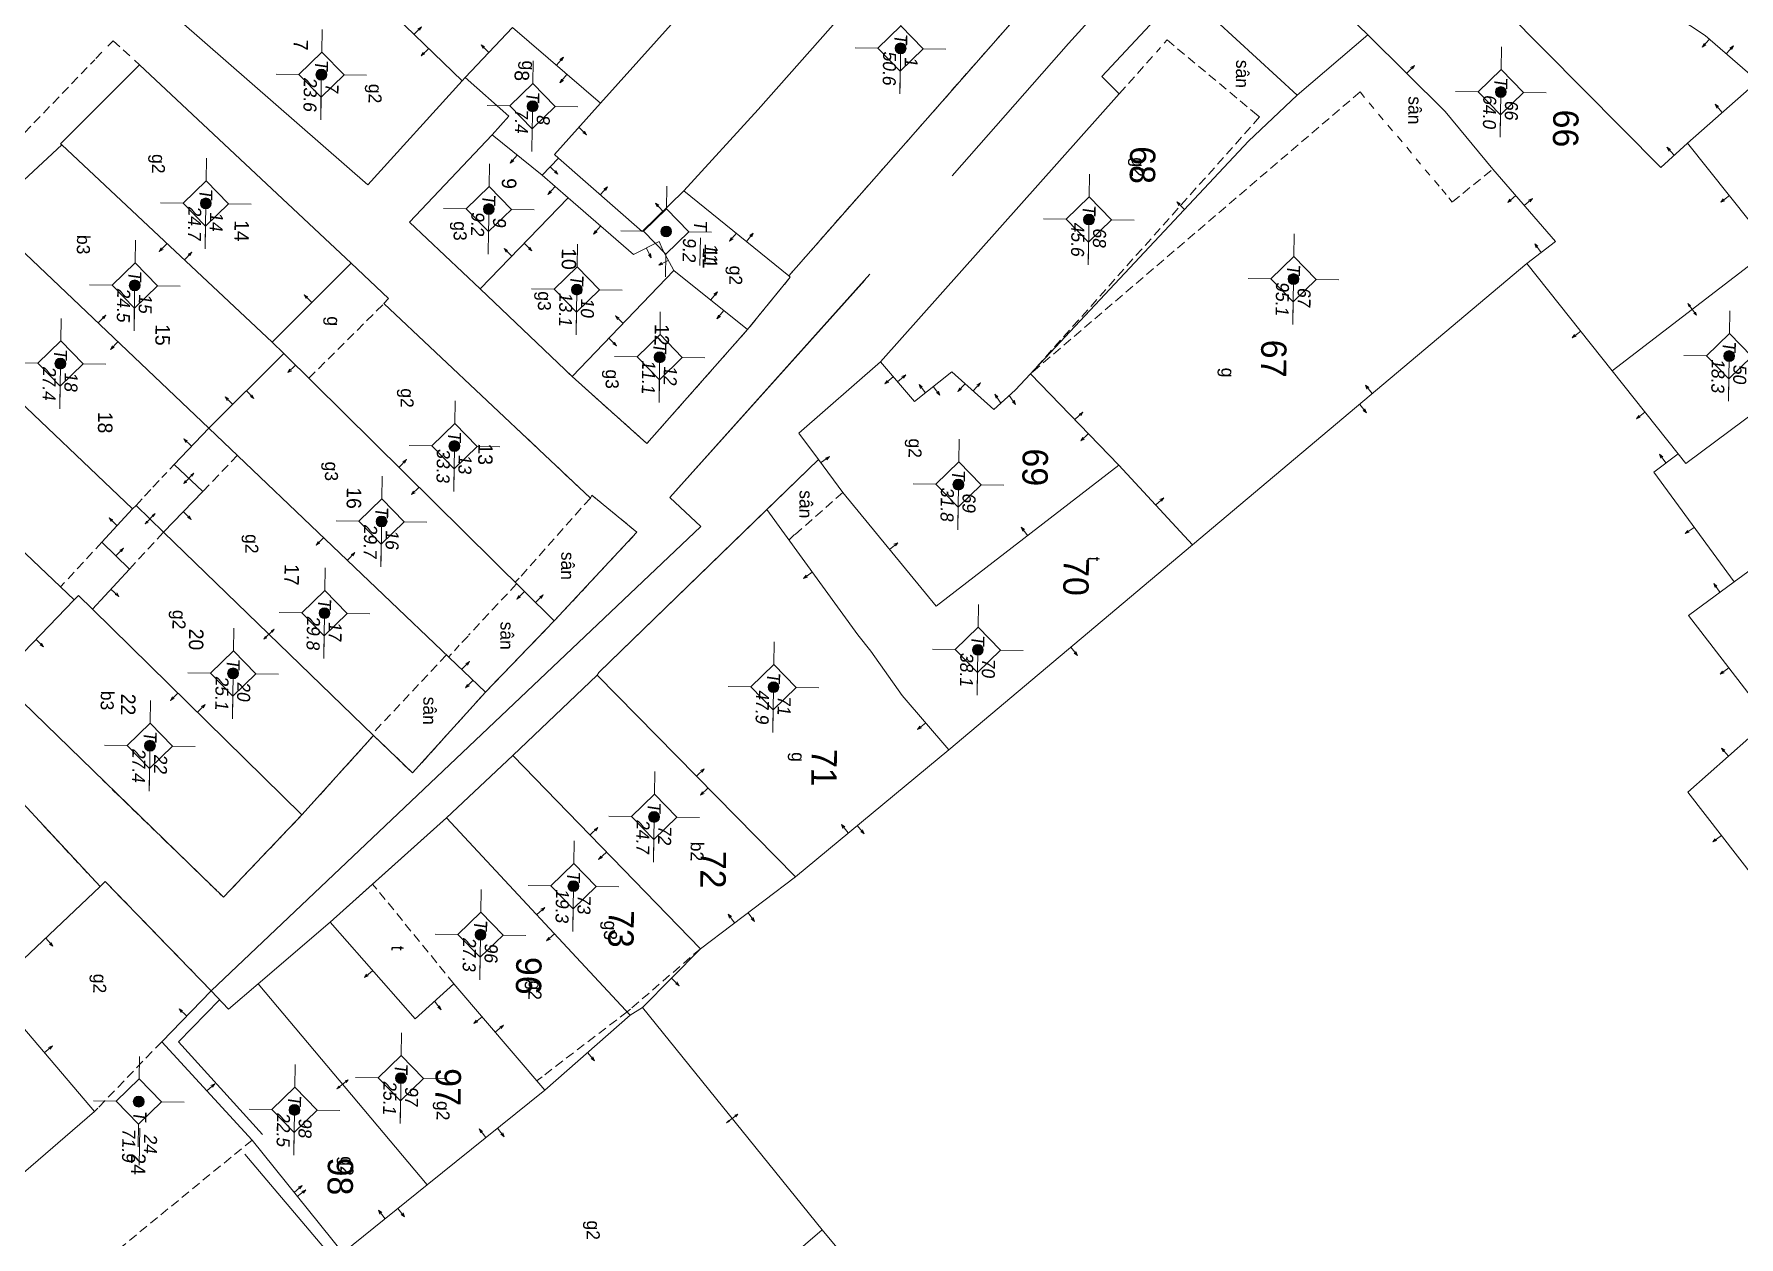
# Model space of a CAD drawing. Extents: x 601689 to 602595, y 1189742 to 1190763.
# Drawn here: x 602350.04 to 602397.07, y 1190270.88 to 1190304.07 of the extents above; entities that cross this region are included whole.
import ezdxf
from ezdxf.enums import TextEntityAlignment as Align

# ---------------------------------------------------------------- set-up
doc = ezdxf.new("R2010")
doc.units = 0
doc.header["$MEASUREMENT"] = 0
doc.linetypes.add('HIDDEN', pattern=[0.375, 0.25, -0.125])
for name, color, linetype in [('10', 250, 'Continuous'), ('11', 7, 'Continuous'), ('13', 7, 'Continuous'), ('14', 7, 'Continuous'), ('15', 7, 'Continuous'), ('16', 7, 'Continuous'), ('22', 7, 'Continuous'), ('25', 7, 'Continuous'), ('53', 7, 'Continuous'), ('57', 7, 'Continuous')]:
    doc.layers.add(name, color=color, linetype=linetype)
doc.layers.get('0').off()
doc.styles.add('TXT', font='vnshx.shx')

# ---------------------------------------------------------------- blocks, each defined once
blk = doc.blocks.new('NH3R')
at = {"layer": '16', "color": 7, "linetype": 'Continuous', "lineweight": 0}
for p, q in [((0, 0), (0.297, -0.005)), ((0.297, -0.005), (0.186, 0.031)), ((0.297, -0.005), (0.189, -0.033))]:
    blk.add_line(p, q, dxfattribs=at)
blk = doc.blocks.new('NH3')
at = {"layer": '16', "color": 7, "linetype": 'Continuous', "lineweight": 0}
for p, q in [((-0.199, -0.002), (-0.113, 0.021)), ((0.197, -0.012), (0.107, 0.015)), ((-0.199, -0.002), (0.197, -0.012)), ((-0.199, -0.002), (-0.116, -0.035)), ((0.197, -0.012), (0.104, -0.027))]:
    blk.add_line(p, q, dxfattribs=at)
blk = doc.blocks.new('*M190190190190')
at = {"layer": '13', "color": 3, "linetype": 'Continuous', "lineweight": 0}
blk.add_line((602533.041, 1190038.384), (602534.061, 1190038.384), dxfattribs=at)
at = {"layer": '13', "color": 3, "linetype": 'Continuous', "lineweight": 0, "style": 'TXT', "oblique": 7.6055}
blk.add_text('T', height=0.36, dxfattribs=at).set_placement((602532.844, 1190038.384), align=Align.MIDDLE_RIGHT)
for s, p in [('1', (602533.191, 1190038.684)), ('50.6', (602533.041, 1190038.084))]:
    blk.add_text(s, height=0.36, dxfattribs=at).set_placement(p, align=Align.MIDDLE_LEFT)
blk = doc.blocks.new('*M193193193193')
at = {"layer": '13', "color": 3, "linetype": 'Continuous', "lineweight": 0}
blk.add_line((602538.185, 1190031.989), (602538.95, 1190031.989), dxfattribs=at)
at = {"layer": '13', "color": 3, "linetype": 'Continuous', "lineweight": 0, "style": 'TXT', "oblique": 7.6055}
for s, p in [('11', (602538.335, 1190032.289)), ('9.2', (602538.185, 1190031.689))]:
    blk.add_text(s, height=0.36, dxfattribs=at).set_placement(p, align=Align.MIDDLE_LEFT)
blk.add_text('T', height=0.36, dxfattribs=at).set_placement((602537.988, 1190031.989), align=Align.MIDDLE_RIGHT)
blk = doc.blocks.new('*M194194194194')
at = {"layer": '13', "color": 3, "linetype": 'Continuous', "lineweight": 0}
blk.add_line((602541.658, 1190031.862), (602542.678, 1190031.862), dxfattribs=at)
at = {"layer": '13', "color": 3, "linetype": 'Continuous', "lineweight": 0, "style": 'TXT', "oblique": 7.6055}
blk.add_text('T', height=0.36, dxfattribs=at).set_placement((602541.461, 1190031.862), align=Align.MIDDLE_RIGHT)
for s, p in [('12', (602541.808, 1190032.162)), ('11.1', (602541.658, 1190031.562))]:
    blk.add_text(s, height=0.36, dxfattribs=at).set_placement(p, align=Align.MIDDLE_LEFT)
blk = doc.blocks.new('*M196196196196')
at = {"layer": '13', "color": 3, "linetype": 'Continuous', "lineweight": 0}
blk.add_line((602539.825, 1190029.55), (602540.845, 1190029.55), dxfattribs=at)
at = {"layer": '13', "color": 3, "linetype": 'Continuous', "lineweight": 0, "style": 'TXT', "oblique": 7.6055}
blk.add_text('T', height=0.36, dxfattribs=at).set_placement((602539.628, 1190029.55), align=Align.MIDDLE_RIGHT)
for s, p in [('10', (602539.975, 1190029.85)), ('13.1', (602539.825, 1190029.25))]:
    blk.add_text(s, height=0.36, dxfattribs=at).set_placement(p, align=Align.MIDDLE_LEFT)
blk = doc.blocks.new('*M197197197197')
at = {"layer": '13', "color": 3, "linetype": 'Continuous', "lineweight": 0}
blk.add_line((602534.783, 1190028.256), (602535.548, 1190028.256), dxfattribs=at)
at = {"layer": '13', "color": 3, "linetype": 'Continuous', "lineweight": 0, "style": 'TXT', "oblique": 7.6055}
for s, p in [('8', (602534.933, 1190028.556)), ('7.4', (602534.783, 1190027.956))]:
    blk.add_text(s, height=0.36, dxfattribs=at).set_placement(p, align=Align.MIDDLE_LEFT)
blk.add_text('T', height=0.36, dxfattribs=at).set_placement((602534.586, 1190028.256), align=Align.MIDDLE_RIGHT)
blk = doc.blocks.new('*M198198198198')
at = {"layer": '13', "color": 3, "linetype": 'Continuous', "lineweight": 0}
blk.add_line((602537.636, 1190027.089), (602538.401, 1190027.089), dxfattribs=at)
at = {"layer": '13', "color": 3, "linetype": 'Continuous', "lineweight": 0, "style": 'TXT', "oblique": 7.6055}
for s, p in [('9', (602537.786, 1190027.389)), ('9.2', (602537.636, 1190026.789))]:
    blk.add_text(s, height=0.36, dxfattribs=at).set_placement(p, align=Align.MIDDLE_LEFT)
blk.add_text('T', height=0.36, dxfattribs=at).set_placement((602537.439, 1190027.089), align=Align.MIDDLE_RIGHT)
blk = doc.blocks.new('*M200200200200')
at = {"layer": '13', "color": 3, "linetype": 'Continuous', "lineweight": 0}
blk.add_line((602544.19, 1190026.234), (602545.21, 1190026.234), dxfattribs=at)
at = {"layer": '13', "color": 3, "linetype": 'Continuous', "lineweight": 0, "style": 'TXT', "oblique": 7.6055}
blk.add_text('T', height=0.36, dxfattribs=at).set_placement((602543.993, 1190026.234), align=Align.MIDDLE_RIGHT)
for s, p in [('13', (602544.34, 1190026.534)), ('33.3', (602544.19, 1190025.934))]:
    blk.add_text(s, height=0.36, dxfattribs=at).set_placement(p, align=Align.MIDDLE_LEFT)
blk = doc.blocks.new('*M202202202202')
at = {"layer": '13', "color": 3, "linetype": 'Continuous', "lineweight": 0}
blk.add_line((602546.301, 1190024.256), (602547.321, 1190024.256), dxfattribs=at)
at = {"layer": '13', "color": 3, "linetype": 'Continuous', "lineweight": 0, "style": 'TXT', "oblique": 7.6055}
for s, p in [('16', (602546.451, 1190024.556)), ('29.7', (602546.301, 1190023.956))]:
    blk.add_text(s, height=0.36, dxfattribs=at).set_placement(p, align=Align.MIDDLE_LEFT)
blk.add_text('T', height=0.36, dxfattribs=at).set_placement((602546.104, 1190024.256), align=Align.MIDDLE_RIGHT)
blk = doc.blocks.new('*M203203203203')
at = {"layer": '13', "color": 3, "linetype": 'Continuous', "lineweight": 0}
blk.add_line((602548.854, 1190022.718), (602549.874, 1190022.718), dxfattribs=at)
at = {"layer": '13', "color": 3, "linetype": 'Continuous', "lineweight": 0, "style": 'TXT', "oblique": 7.6055}
for s, p in [('17', (602549.004, 1190023.018)), ('29.8', (602548.854, 1190022.418))]:
    blk.add_text(s, height=0.36, dxfattribs=at).set_placement(p, align=Align.MIDDLE_LEFT)
blk.add_text('T', height=0.36, dxfattribs=at).set_placement((602548.657, 1190022.718), align=Align.MIDDLE_RIGHT)
blk = doc.blocks.new('*M204204204204')
at = {"layer": '13', "color": 3, "linetype": 'Continuous', "lineweight": 0}
blk.add_line((602533.997, 1190022.415), (602535.017, 1190022.415), dxfattribs=at)
at = {"layer": '13', "color": 3, "linetype": 'Continuous', "lineweight": 0, "style": 'TXT', "oblique": 7.6055}
blk.add_text('T', height=0.36, dxfattribs=at).set_placement((602533.8, 1190022.415), align=Align.MIDDLE_RIGHT)
for s, p in [('7', (602534.147, 1190022.715)), ('23.6', (602533.997, 1190022.115))]:
    blk.add_text(s, height=0.36, dxfattribs=at).set_placement(p, align=Align.MIDDLE_LEFT)
blk = doc.blocks.new('*M207207207207')
at = {"layer": '13', "color": 3, "linetype": 'Continuous', "lineweight": 0}
blk.add_line((602550.551, 1190020.22), (602551.571, 1190020.22), dxfattribs=at)
at = {"layer": '13', "color": 3, "linetype": 'Continuous', "lineweight": 0, "style": 'TXT', "oblique": 7.6055}
for s, p in [('20', (602550.701, 1190020.52)), ('25.1', (602550.551, 1190019.92))]:
    blk.add_text(s, height=0.36, dxfattribs=at).set_placement(p, align=Align.MIDDLE_LEFT)
blk.add_text('T', height=0.36, dxfattribs=at).set_placement((602550.354, 1190020.22), align=Align.MIDDLE_RIGHT)
blk = doc.blocks.new('*M208208208208')
at = {"layer": '13', "color": 3, "linetype": 'Continuous', "lineweight": 0}
blk.add_line((602537.596, 1190019.279), (602538.616, 1190019.279), dxfattribs=at)
at = {"layer": '13', "color": 3, "linetype": 'Continuous', "lineweight": 0, "style": 'TXT', "oblique": 7.6055}
for s, p in [('14', (602537.746, 1190019.579)), ('24.7', (602537.596, 1190018.979))]:
    blk.add_text(s, height=0.36, dxfattribs=at).set_placement(p, align=Align.MIDDLE_LEFT)
blk.add_text('T', height=0.36, dxfattribs=at).set_placement((602537.399, 1190019.279), align=Align.MIDDLE_RIGHT)
blk = doc.blocks.new('*M210210210210')
at = {"layer": '13', "color": 3, "linetype": 'Continuous', "lineweight": 0}
blk.add_line((602552.581, 1190017.956), (602553.601, 1190017.956), dxfattribs=at)
at = {"layer": '13', "color": 3, "linetype": 'Continuous', "lineweight": 0, "style": 'TXT', "oblique": 7.6055}
for s, p in [('22', (602552.731, 1190018.256)), ('27.4', (602552.581, 1190017.656))]:
    blk.add_text(s, height=0.36, dxfattribs=at).set_placement(p, align=Align.MIDDLE_LEFT)
blk.add_text('T', height=0.36, dxfattribs=at).set_placement((602552.384, 1190017.956), align=Align.MIDDLE_RIGHT)
blk = doc.blocks.new('*M212212212212')
at = {"layer": '13', "color": 3, "linetype": 'Continuous', "lineweight": 0}
blk.add_line((602562.405, 1190017.788), (602563.425, 1190017.788), dxfattribs=at)
at = {"layer": '13', "color": 3, "linetype": 'Continuous', "lineweight": 0, "style": 'TXT', "oblique": 7.6055}
blk.add_text('T', height=0.36, dxfattribs=at).set_placement((602562.208, 1190017.788), align=Align.MIDDLE_RIGHT)
for s, p in [('24', (602562.555, 1190018.088)), ('71.9', (602562.405, 1190017.488))]:
    blk.add_text(s, height=0.36, dxfattribs=at).set_placement(p, align=Align.MIDDLE_LEFT)
blk = doc.blocks.new('*M213213213213')
at = {"layer": '13', "color": 3, "linetype": 'Continuous', "lineweight": 0}
blk.add_line((602539.886, 1190017.351), (602540.906, 1190017.351), dxfattribs=at)
at = {"layer": '13', "color": 3, "linetype": 'Continuous', "lineweight": 0, "style": 'TXT', "oblique": 7.6055}
blk.add_text('T', height=0.36, dxfattribs=at).set_placement((602539.689, 1190017.351), align=Align.MIDDLE_RIGHT)
for s, p in [('15', (602540.036, 1190017.651)), ('24.5', (602539.886, 1190017.051))]:
    blk.add_text(s, height=0.36, dxfattribs=at).set_placement(p, align=Align.MIDDLE_LEFT)
blk = doc.blocks.new('*M214214214214')
at = {"layer": '13', "color": 3, "linetype": 'Continuous', "lineweight": 0}
blk.add_line((602542.074, 1190015.333), (602543.094, 1190015.333), dxfattribs=at)
at = {"layer": '13', "color": 3, "linetype": 'Continuous', "lineweight": 0, "style": 'TXT', "oblique": 7.6055}
blk.add_text('T', height=0.36, dxfattribs=at).set_placement((602541.877, 1190015.333), align=Align.MIDDLE_RIGHT)
for s, p in [('18', (602542.224, 1190015.633)), ('27.4', (602542.074, 1190015.033))]:
    blk.add_text(s, height=0.36, dxfattribs=at).set_placement(p, align=Align.MIDDLE_LEFT)
blk = doc.blocks.new('CENTRD')
at = {"layer": '11', "linetype": 'Continuous', "lineweight": 0}
h = blk.add_hatch(color=2, dxfattribs=at)
edge = h.paths.add_edge_path()
edge.add_arc((0, 0), 0.15, 0, 360)
at = {"layer": '11', "color": 2, "linetype": 'Continuous', "lineweight": 0}
for p, q in [((0, 1.25), (0, 0.625)), ((0, 0.625), (-0.625, 0)), ((0.625, 0), (0, 0.625)), ((-0.625, 0), (-1.25, 0)), ((-0.625, 0), (0, -0.625)), ((0, -0.625), (0.625, 0)), ((1.25, 0), (0.625, 0)), ((0, -0.625), (0, -1.25))]:
    blk.add_line(p, q, dxfattribs=at)
blk.add_circle((0, 0), 0.15, dxfattribs=at)
blk = doc.blocks.new('BDONG')
at = {"color": 7, "linetype": 'Continuous', "lineweight": 0}
for p, q in [((0, 0), (0, -1.508)), ((0, 0), (2.759, 0)), ((0.342, 0), (0.342, -1.508)), ((0.797, 0), (0.797, -1.508)), ((1.274, 0), (1.274, -1.508)), ((1.73, 0), (1.73, -1.508)), ((1.753, 0), (1.753, -1.508)), ((2.072, 0), (2.072, -1.508)), ((2.759, 0), (2.759, -1.508)), ((0, -0.308), (1.73, -0.308)), ((1.753, -0.308), (2.759, -0.308)), ((0, -0.458), (1.73, -0.458)), ((1.753, -0.458), (2.759, -0.458)), ((0, -0.608), (1.73, -0.608)), ((1.753, -0.608), (2.759, -0.608)), ((0, -0.758), (1.73, -0.758)), ((1.753, -0.758), (2.759, -0.758)), ((0, -0.908), (1.73, -0.908)), ((1.753, -0.908), (2.759, -0.908)), ((0, -1.058), (1.73, -1.058)), ((1.753, -1.058), (2.759, -1.058)), ((0, -1.208), (1.73, -1.208)), ((1.753, -1.208), (2.759, -1.208)), ((0, -1.358), (1.73, -1.358)), ((1.753, -1.358), (2.759, -1.358)), ((0, -1.508), (1.73, -1.508)), ((1.753, -1.508), (2.759, -1.508))]:
    blk.add_line(p, q, dxfattribs=at)
at = {"color": 7, "linetype": 'Continuous', "lineweight": 0, "style": 'TXT'}
blk.add_text('B%%182ng c%%184c th%%246a bi%%213n %%174%%233ng ', height=0.049998, rotation=360, dxfattribs=at).set_placement((0.008, 0.046))
for s, height, p in [('(D%%239ng cho ch%%216nh l%%253 bi%%213n %%174%%233ng)', 0.054, (1.743, 0.05)), ('s%%232 TT', 0.05, (0.21, -0.099)), ('s%%232 hi%%214u', 0.049998, (0.639, -0.104)), ('s%%232 hi%%214u th%%246a', 0.049998, (1.135, -0.103)), ('s%%232 hi%%214u th%%246a', 0.049998, (1.612, -0.107)), ('s%%232 TT', 0.05, (1.936, -0.114)), ('s%%232 hi%%214u th%%246a b%%225', 0.049998, (2.559, -0.108)), ('g%%232c c%%241a th%%246a', 0.049998, (1.137, -0.187)), ('Th%%246a th%%170m', 0.049998, (0.227, -0.214)), ('Th%%246a th%%170m', 0.049998, (0.63, -0.213)), ('l%%169n c%%203n', 0.049998, (1.56, -0.224)), ('Th%%246a b%%225', 0.049998, (1.956, -0.203)), ('(ch%%216 %%174%%184nh s%%232 m%%233t l%%199n)', 0.049998, (2.638, -0.204)), ('m%%237i th%%170m', 0.049998, (1.101, -0.282))]:
    blk.add_text(s, height=height, rotation=360, dxfattribs=at).set_placement(p, align=Align.CENTER)
blk = doc.blocks.new('BANG')
at = {"color": 7, "linetype": 'Continuous', "lineweight": 0, "xscale": 9.999585560760034, "yscale": 9.999585560760034, "rotation": 359.9999199552673}
blk.add_blockref('BDONG', (0, 0), dxfattribs=at)
blk = doc.blocks.new('*M3335333533353335')
at = {"layer": '13', "color": 3, "linetype": 'Continuous', "lineweight": 0}
blk.add_line((602541.196, 1190061.365), (602542.216, 1190061.365), dxfattribs=at)
at = {"layer": '13', "color": 3, "linetype": 'Continuous', "lineweight": 0, "style": 'TXT', "oblique": 7.6055}
for s, p in [('50', (602541.346, 1190061.665)), ('18.3', (602541.196, 1190061.065))]:
    blk.add_text(s, height=0.36, dxfattribs=at).set_placement(p, align=Align.MIDDLE_LEFT)
blk.add_text('T', height=0.36, dxfattribs=at).set_placement((602540.999, 1190061.365), align=Align.MIDDLE_RIGHT)
blk = doc.blocks.new('*M3342334233423342')
at = {"layer": '13', "color": 3, "linetype": 'Continuous', "lineweight": 0}
blk.add_line((602534.003, 1190054.959), (602535.023, 1190054.959), dxfattribs=at)
at = {"layer": '13', "color": 3, "linetype": 'Continuous', "lineweight": 0, "style": 'TXT', "oblique": 7.6055}
blk.add_text('T', height=0.36, dxfattribs=at).set_placement((602533.806, 1190054.959), align=Align.MIDDLE_RIGHT)
for s, p in [('66', (602534.153, 1190055.259)), ('64.0', (602534.003, 1190054.659))]:
    blk.add_text(s, height=0.36, dxfattribs=at).set_placement(p, align=Align.MIDDLE_LEFT)
blk = doc.blocks.new('*M3349334933493349')
at = {"layer": '13', "color": 3, "linetype": 'Continuous', "lineweight": 0}
blk.add_line((602539.248, 1190049.315), (602540.268, 1190049.315), dxfattribs=at)
at = {"layer": '13', "color": 3, "linetype": 'Continuous', "lineweight": 0, "style": 'TXT', "oblique": 7.6055}
blk.add_text('T', height=0.36, dxfattribs=at).set_placement((602539.051, 1190049.315), align=Align.MIDDLE_RIGHT)
for s, p in [('67', (602539.398, 1190049.615)), ('95.1', (602539.248, 1190049.015))]:
    blk.add_text(s, height=0.36, dxfattribs=at).set_placement(p, align=Align.MIDDLE_LEFT)
blk = doc.blocks.new('*M3355335533553355')
at = {"layer": '13', "color": 3, "linetype": 'Continuous', "lineweight": 0}
blk.add_line((602537.687, 1190043.648), (602538.707, 1190043.648), dxfattribs=at)
at = {"layer": '13', "color": 3, "linetype": 'Continuous', "lineweight": 0, "style": 'TXT', "oblique": 7.6055}
blk.add_text('T', height=0.36, dxfattribs=at).set_placement((602537.49, 1190043.648), align=Align.MIDDLE_RIGHT)
for s, p in [('68', (602537.837, 1190043.948)), ('45.6', (602537.687, 1190043.348))]:
    blk.add_text(s, height=0.36, dxfattribs=at).set_placement(p, align=Align.MIDDLE_LEFT)
blk = doc.blocks.new('*M3358335833583358')
at = {"layer": '13', "color": 3, "linetype": 'Continuous', "lineweight": 0}
blk.add_line((602549.603, 1190040.755), (602550.623, 1190040.755), dxfattribs=at)
at = {"layer": '13', "color": 3, "linetype": 'Continuous', "lineweight": 0, "style": 'TXT', "oblique": 7.6055}
blk.add_text('T', height=0.36, dxfattribs=at).set_placement((602549.406, 1190040.755), align=Align.MIDDLE_RIGHT)
for s, p in [('70', (602549.753, 1190041.055)), ('38.1', (602549.603, 1190040.455))]:
    blk.add_text(s, height=0.36, dxfattribs=at).set_placement(p, align=Align.MIDDLE_LEFT)
blk = doc.blocks.new('*M3360336033603360')
at = {"layer": '13', "color": 3, "linetype": 'Continuous', "lineweight": 0}
blk.add_line((602545.052, 1190040.154), (602546.072, 1190040.154), dxfattribs=at)
at = {"layer": '13', "color": 3, "linetype": 'Continuous', "lineweight": 0, "style": 'TXT', "oblique": 7.6055}
for s, p in [('69', (602545.202, 1190040.454)), ('31.8', (602545.052, 1190039.854))]:
    blk.add_text(s, height=0.36, dxfattribs=at).set_placement(p, align=Align.MIDDLE_LEFT)
blk.add_text('T', height=0.36, dxfattribs=at).set_placement((602544.855, 1190040.154), align=Align.MIDDLE_RIGHT)
blk = doc.blocks.new('*M3363336333633363')
at = {"layer": '13', "color": 3, "linetype": 'Continuous', "lineweight": 0}
blk.add_line((602550.716, 1190035.134), (602551.736, 1190035.134), dxfattribs=at)
at = {"layer": '13', "color": 3, "linetype": 'Continuous', "lineweight": 0, "style": 'TXT', "oblique": 7.6055}
blk.add_text('T', height=0.36, dxfattribs=at).set_placement((602550.519, 1190035.134), align=Align.MIDDLE_RIGHT)
for s, p in [('71', (602550.866, 1190035.434)), ('47.9', (602550.716, 1190034.834))]:
    blk.add_text(s, height=0.36, dxfattribs=at).set_placement(p, align=Align.MIDDLE_LEFT)
blk = doc.blocks.new('*M3367336733673367')
at = {"layer": '13', "color": 3, "linetype": 'Continuous', "lineweight": 0}
blk.add_line((602554.343, 1190031.892), (602555.363, 1190031.892), dxfattribs=at)
at = {"layer": '13', "color": 3, "linetype": 'Continuous', "lineweight": 0, "style": 'TXT', "oblique": 7.6055}
blk.add_text('T', height=0.36, dxfattribs=at).set_placement((602554.146, 1190031.892), align=Align.MIDDLE_RIGHT)
for s, p in [('72', (602554.493, 1190032.192)), ('24.7', (602554.343, 1190031.592))]:
    blk.add_text(s, height=0.36, dxfattribs=at).set_placement(p, align=Align.MIDDLE_LEFT)
blk = doc.blocks.new('*M3369336933693369')
at = {"layer": '13', "color": 3, "linetype": 'Continuous', "lineweight": 0}
blk.add_line((602556.284, 1190029.694), (602557.304, 1190029.694), dxfattribs=at)
at = {"layer": '13', "color": 3, "linetype": 'Continuous', "lineweight": 0, "style": 'TXT', "oblique": 7.6055}
for s, p in [('73', (602556.434, 1190029.994)), ('19.3', (602556.284, 1190029.394))]:
    blk.add_text(s, height=0.36, dxfattribs=at).set_placement(p, align=Align.MIDDLE_LEFT)
blk.add_text('T', height=0.36, dxfattribs=at).set_placement((602556.087, 1190029.694), align=Align.MIDDLE_RIGHT)
blk = doc.blocks.new('*M3371337133713371')
at = {"layer": '13', "color": 3, "linetype": 'Continuous', "lineweight": 0}
blk.add_line((602557.662, 1190027.151), (602558.682, 1190027.151), dxfattribs=at)
at = {"layer": '13', "color": 3, "linetype": 'Continuous', "lineweight": 0, "style": 'TXT', "oblique": 7.6055}
blk.add_text('T', height=0.36, dxfattribs=at).set_placement((602557.465, 1190027.151), align=Align.MIDDLE_RIGHT)
for s, p in [('96', (602557.812, 1190027.451)), ('27.3', (602557.662, 1190026.851))]:
    blk.add_text(s, height=0.36, dxfattribs=at).set_placement(p, align=Align.MIDDLE_LEFT)
blk = doc.blocks.new('*M3372337233723372')
at = {"layer": '13', "color": 3, "linetype": 'Continuous', "lineweight": 0}
blk.add_line((602561.652, 1190025.013), (602562.672, 1190025.013), dxfattribs=at)
at = {"layer": '13', "color": 3, "linetype": 'Continuous', "lineweight": 0, "style": 'TXT', "oblique": 7.6055}
for s, p in [('97', (602561.802, 1190025.313)), ('25.1', (602561.652, 1190024.713))]:
    blk.add_text(s, height=0.36, dxfattribs=at).set_placement(p, align=Align.MIDDLE_LEFT)
blk.add_text('T', height=0.36, dxfattribs=at).set_placement((602561.455, 1190025.013), align=Align.MIDDLE_RIGHT)
blk = doc.blocks.new('*M3374337433743374')
at = {"layer": '13', "color": 3, "linetype": 'Continuous', "lineweight": 0}
blk.add_line((602562.571, 1190022.089), (602563.591, 1190022.089), dxfattribs=at)
at = {"layer": '13', "color": 3, "linetype": 'Continuous', "lineweight": 0, "style": 'TXT', "oblique": 7.6055}
for s, p in [('98', (602562.721, 1190022.389)), ('22.5', (602562.571, 1190021.789))]:
    blk.add_text(s, height=0.36, dxfattribs=at).set_placement(p, align=Align.MIDDLE_LEFT)
blk.add_text('T', height=0.36, dxfattribs=at).set_placement((602562.374, 1190022.089), align=Align.MIDDLE_RIGHT)

msp = doc.modelspace()

# ---------------------------------------------------------------- linework, layer by layer
at = {"layer": '10', "color": 7, "linetype": 'Continuous', "lineweight": 0}
for p, q in [((602375.131, 1190312.737), (602365.666, 1190302.166)), ((602361.854, 1190302.788), (602359.189, 1190305.355)), ((602361.935, 1190302.877), (602363.234, 1190304.259)), ((602365.666, 1190302.166), (602363.234, 1190304.259)), ((602386.833, 1190304.056), (602384.889, 1190302.392)), ((602361.854, 1190302.788), (602361.935, 1190302.877)), ((602350.809, 1190301.019), (602356.604, 1190295.57)), ((602362.673, 1190301.297), (602364.058, 1190300.178)), ((602395.652, 1190301.064), (602397.972, 1190298.162)), ((602364.058, 1190300.178), (602364.505, 1190300.652)), ((602364.77, 1190299.558), (602364.058, 1190300.178)), ((602367.962, 1190299.754), (602370.86, 1190297.404)), ((602364.77, 1190299.558), (602362.345, 1190297.042)), ((602348.751, 1190299.008), (602354.862, 1190293.204)), ((602356.604, 1190295.57), (602358.784, 1190297.75)), ((602391.227, 1190297.745), (602381.999, 1190289.981)), ((602391.227, 1190297.745), (602393.576, 1190294.783)), ((602397.972, 1190298.162), (602393.576, 1190294.783)), ((602367.692, 1190297.548), (602364.882, 1190294.626)), ((602367.692, 1190297.548), (602369.72, 1190295.92)), ((602346.671, 1190296.776), (602352.751, 1190290.972)), ((602362.345, 1190297.042), (602364.882, 1190294.626)), ((602356.604, 1190295.57), (602356.931, 1190295.265)), ((602354.862, 1190293.204), (602356.931, 1190295.265)), ((602356.931, 1190295.265), (602364.39, 1190287.883)), ((602344.671, 1190294.604), (602351.147, 1190288.464)), ((602379.97, 1190292.179), (602377.534, 1190294.703)), ((602393.576, 1190294.783), (602395.395, 1190292.497)), ((602354.862, 1190293.204), (602362.493, 1190285.918)), ((602370.252, 1190290.952), (602371.681, 1190292.333)), ((602379.97, 1190292.179), (602381.999, 1190289.981)), ((602353.613, 1190290.331), (602359.406, 1190284.721)), ((602381.999, 1190289.981), (602375.281, 1190284.323)), ((602351.147, 1190288.464), (602349.047, 1190286.293)), ((602351.654, 1190288.207), (602357.426, 1190282.527)), ((602362.493, 1190285.918), (602364.39, 1190287.883)), ((602363.248, 1190284.168), (602365.579, 1190286.386)), ((602365.579, 1190286.386), (602371.043, 1190280.821)), ((602357.426, 1190282.527), (602359.406, 1190284.721)), ((602361.415, 1190282.444), (602363.248, 1190284.168)), ((602368.426, 1190278.836), (602363.248, 1190284.168)), ((602375.281, 1190284.323), (602371.043, 1190280.821)), ((602358.205, 1190279.567), (602361.415, 1190282.444)), ((602366.481, 1190277.003), (602361.415, 1190282.444)), ((602371.043, 1190280.821), (602368.426, 1190278.836)), ((602351.859, 1190280.554), (602348.849, 1190277.705)), ((602358.205, 1190279.567), (602356.222, 1190277.864)), ((602368.426, 1190278.836), (602366.824, 1190277.218)), ((602356.222, 1190277.864), (602360.886, 1190272.32)), ((602366.824, 1190277.218), (602366.481, 1190277.003)), ((602366.824, 1190277.218), (602371.779, 1190271.081)), ((602364.132, 1190274.935), (602366.481, 1190277.003)), ((602364.132, 1190274.935), (602360.886, 1190272.32)), ((602360.886, 1190272.32), (602358.561, 1190270.442)), ((602371.779, 1190271.081), (602374.466, 1190267.854))]:
    msp.add_line(p, q, dxfattribs=at)
for points in [[(602377.215, 1190310.138), (602370.013, 1190301.997), (602367.962, 1190299.754)], [(602377.215, 1190310.138), (602379.932, 1190307.72), (602370.86, 1190297.404)], [(602386.833, 1190304.056), (602383.052, 1190307.718), (602385.276, 1190310.137)], [(602385.276, 1190310.137), (602394.922, 1190300.395), (602395.652, 1190301.064)], [(602356.055, 1190306.508), (602354.095, 1190304.415), (602359.245, 1190299.914), (602361.854, 1190302.788)], [(602393.553, 1190306.233), (602395.33, 1190304.569), (602396.142, 1190304.038), (602397.309, 1190303.022)], [(602373.388, 1190295.03), (602379.98, 1190302.43), (602379.496, 1190302.906), (602381.09, 1190304.604), (602380.952, 1190304.766), (602381.522, 1190305.489), (602384.889, 1190302.392)], [(602391.227, 1190297.745), (602392.014, 1190298.354), (602390.282, 1190300.348), (602388.973, 1190301.936), (602386.833, 1190304.056)], [(602350.809, 1190301.019), (602350.769, 1190301.05), (602352.949, 1190303.231), (602358.784, 1190297.75)], [(602397.309, 1190303.022), (602397.585, 1190302.768), (602395.652, 1190301.064)], [(602361.935, 1190302.877), (602363.141, 1190301.811), (602362.673, 1190301.297)], [(602364.505, 1190300.652), (602364.396, 1190300.753), (602365.666, 1190302.166)], [(602384.889, 1190302.392), (602383.542, 1190301.12), (602377.534, 1190294.703)], [(602348.751, 1190299.008), (602348.702, 1190299.069), (602350.809, 1190301.019)], [(602362.673, 1190301.297), (602360.4, 1190298.888), (602362.345, 1190297.042)], [(602364.505, 1190300.652), (602366.817, 1190298.63), (602367.962, 1190299.754)], [(602367.692, 1190297.548), (602367.39, 1190298.112), (602367.284, 1190298.354), (602366.579, 1190297.993), (602364.77, 1190299.558)], [(602358.784, 1190297.75), (602359.821, 1190296.776), (602359.689, 1190296.638), (602365.386, 1190291.269), (602365.427, 1190291.348), (602366.673, 1190290.331), (602364.39, 1190287.883)], [(602369.72, 1190295.92), (602370.9, 1190297.363), (602370.86, 1190297.404)], [(602369.72, 1190295.92), (602366.947, 1190292.778), (602364.882, 1190294.626)], [(602400.036, 1190295.514), (602395.611, 1190292.225), (602395.395, 1190292.497)], [(602371.681, 1190292.333), (602371.141, 1190293.06), (602373.388, 1190295.03)], [(602373.388, 1190295.03), (602374.333, 1190293.936), (602375.364, 1190294.752), (602376.521, 1190293.716), (602377.107, 1190294.249), (602377.534, 1190294.703)], [(602353.613, 1190290.331), (602354.698, 1190291.456), (602353.908, 1190292.197), (602354.862, 1190293.204)], [(602402.256, 1190292.624), (602397.646, 1190289.016), (602397.421, 1190289.309), (602396.946, 1190288.956)], [(602371.681, 1190292.333), (602372.349, 1190291.424), (602374.926, 1190288.288), (602379.97, 1190292.179)], [(602396.946, 1190288.956), (602394.727, 1190291.987), (602395.395, 1190292.497)], [(602352.751, 1190290.972), (602351.909, 1190290.054), (602352.669, 1190289.313), (602351.654, 1190288.207)], [(602352.751, 1190290.972), (602352.853, 1190291.071), (602353.613, 1190290.331)], [(602365.579, 1190286.386), (602365.62, 1190286.456), (602370.252, 1190290.952)], [(602370.252, 1190290.952), (602372.765, 1190287.498), (602373.128, 1190287.043), (602373.992, 1190285.821), (602375.281, 1190284.323)], [(602396.946, 1190288.956), (602395.683, 1190288.034), (602397.913, 1190285.143)], [(602351.147, 1190288.464), (602351.268, 1190288.583), (602351.654, 1190288.207)], [(602349.047, 1190286.293), (602355.265, 1190280.258), (602357.426, 1190282.527)], [(602359.406, 1190284.721), (602360.482, 1190283.686), (602362.493, 1190285.918)], [(602397.913, 1190285.143), (602395.666, 1190283.153), (602397.514, 1190280.778)], [(602345.298, 1190282.005), (602348.163, 1190284.525), (602351.859, 1190280.554)], [(602351.859, 1190280.554), (602352.001, 1190280.692), (602354.929, 1190277.672), (602353.56, 1190276.271), (602356.053, 1190273.556), (602358.561, 1190270.442), (602354.634, 1190267.075)], [(602364.132, 1190274.935), (602361.622, 1190277.87), (602360.549, 1190276.905), (602358.205, 1190279.567)], [(602347.169, 1190270.438), (602351.704, 1190274.346), (602348.938, 1190277.594)], [(602356.222, 1190277.864), (602355.402, 1190277.165), (602354.929, 1190277.672), (602353.56, 1190276.271), (602356.053, 1190273.556), (602358.561, 1190270.442)], [(602363.137, 1190263.589), (602367.88, 1190267.514), (602367.772, 1190267.626), (602371.779, 1190271.081)]]:
    msp.add_lwpolyline(points, dxfattribs=at)
at = {"layer": '14', "color": 6, "linetype": 'HIDDEN', "lineweight": 0}
for p, q in [((602379.98, 1190302.43), (602380.915, 1190303.477)), ((602381.006, 1190303.575), (602381.117, 1190303.704)), ((602386.621, 1190302.479), (602377.534, 1190294.703)), ((602386.621, 1190302.479), (602386.749, 1190302.327)), ((602386.876, 1190302.175), (602387.004, 1190302.023)), ((602383.851, 1190301.787), (602377.534, 1190294.703)), ((602383.762, 1190301.858), (602383.851, 1190301.787)), ((602387.133, 1190301.861), (602387.261, 1190301.709)), ((602387.389, 1190301.558), (602387.516, 1190301.407)), ((602387.654, 1190301.255), (602387.782, 1190301.103)), ((602387.91, 1190300.951), (602388.037, 1190300.789)), ((602388.166, 1190300.637), (602388.294, 1190300.485)), ((602388.422, 1190300.333), (602388.55, 1190300.182)), ((602389.169, 1190299.443), (602390.282, 1190300.348)), ((602388.677, 1190300.031), (602388.805, 1190299.879)), ((602388.874, 1190299.798), (602389.002, 1190299.646)), ((602389.071, 1190299.555), (602389.159, 1190299.433)), ((602357.621, 1190294.576), (602359.689, 1190296.638)), ((602353.786, 1190292.068), (602353.908, 1190292.197)), ((602355.652, 1190292.452), (602354.698, 1190291.456)), ((602353.32, 1190291.575), (602353.574, 1190291.841)), ((602353.564, 1190291.842), (602353.705, 1190291.979)), ((602352.853, 1190291.071), (602353.076, 1190291.308)), ((602353.086, 1190291.327), (602353.31, 1190291.565)), ((602365.386, 1190291.269), (602363.426, 1190289.066)), ((602372.349, 1190291.424), (602371.033, 1190290.262)), ((602352.669, 1190289.313), (602353.613, 1190290.331)), ((602371.023, 1190290.262), (602370.861, 1190290.114)), ((602351.909, 1190290.054), (602350.975, 1190289.037)), ((602350.883, 1190288.938), (602350.772, 1190288.82)), ((602363.353, 1190288.907), (602362.024, 1190287.485)), ((602363.426, 1190289.066), (602363.314, 1190288.948)), ((602362.014, 1190287.465), (602361.821, 1190287.258)), ((602361.417, 1190286.943), (602359.367, 1190284.762)), ((602361.557, 1190286.972), (602361.476, 1190286.882)), ((602361.77, 1190287.209), (602361.638, 1190287.061)), ((602359.498, 1190280.479), (602359.38, 1190280.621)), ((602361.622, 1190277.87), (602359.498, 1190280.479)), ((602368.426, 1190278.836), (602366.493, 1190277.173)), ((602366.412, 1190277.104), (602364.057, 1190275.306)), ((602366.493, 1190277.173), (602366.412, 1190277.104)), ((602353.56, 1190276.271), (602351.795, 1190274.434)), ((602364.057, 1190275.306), (602363.915, 1190275.198)), ((602351.795, 1190274.434), (602351.704, 1190274.346)), ((602356.053, 1190273.556), (602352.21, 1190270.409))]:
    msp.add_line(p, q, dxfattribs=at)
msp.add_lwpolyline([(602381.219, 1190303.822), (602381.3, 1190303.912), (602383.762, 1190301.858)], dxfattribs=at)
at = {"layer": '22', "color": 7, "linetype": 'HIDDEN', "lineweight": 0}
for p, q in [((602378.987, 1190306.644), (602370.86, 1190297.404)), ((602351.741, 1190303.397), (602351.975, 1190303.644)), ((602352.811, 1190303.353), (602352.949, 1190303.231)), ((602370.9, 1190297.363), (602369.72, 1190295.92)), ((602370.9, 1190297.363), (602370.86, 1190297.404)), ((602369.72, 1190295.92), (602366.947, 1190292.778)), ((602365.386, 1190291.269), (602363.323, 1190293.218)), ((602365.427, 1190291.348), (602365.386, 1190291.269)), ((602366.673, 1190290.331), (602365.427, 1190291.348)), ((602364.39, 1190287.883), (602366.673, 1190290.331)), ((602362.493, 1190285.918), (602364.39, 1190287.883)), ((602360.482, 1190283.686), (602362.493, 1190285.918)), ((602359.406, 1190284.721), (602360.482, 1190283.686)), ((602350.312, 1190282.216), (602351.859, 1190280.554)), ((602351.859, 1190280.554), (602352.001, 1190280.692)), ((602352.001, 1190280.692), (602354.929, 1190277.672))]:
    msp.add_line(p, q, dxfattribs=at)
for points in [[(602352.077, 1190303.742), (602352.219, 1190303.89), (602352.712, 1190303.444)], [(602341.856, 1190292.842), (602341.728, 1190292.963), (602351.711, 1190303.368)], [(602364.774, 1190294.728), (602364.882, 1190294.626), (602366.947, 1190292.778)], [(602351.928, 1190283.493), (602355.265, 1190280.258), (602357.426, 1190282.527), (602359.406, 1190284.721)]]:
    msp.add_lwpolyline(points, dxfattribs=at)
at = {"layer": '25', "color": 7, "linetype": 'Continuous', "lineweight": 0}
for p, q in [((602379.496, 1190302.906), (602381.09, 1190304.604)), ((602379.98, 1190302.43), (602379.496, 1190302.906)), ((602379.98, 1190302.43), (602373.388, 1190295.03)), ((602371.141, 1190293.06), (602373.388, 1190295.03)), ((602371.141, 1190293.06), (602371.681, 1190292.333)), ((602358.205, 1190279.567), (602356.222, 1190277.864)), ((602354.929, 1190277.672), (602355.402, 1190277.165)), ((602356.222, 1190277.864), (602355.402, 1190277.165))]:
    msp.add_line(p, q, dxfattribs=at)
msp.add_lwpolyline([(602358.205, 1190279.567), (602359.38, 1190280.621), (602361.415, 1190282.444), (602363.248, 1190284.168), (602365.579, 1190286.386), (602365.62, 1190286.456), (602371.681, 1190292.333)], dxfattribs=at)
at = {"layer": '57', "color": 172, "linetype": 'Continuous', "lineweight": 0}
for points in [[(602375.369, 1190300.163), (602378.578, 1190303.819), (602382.305, 1190307.928), (602375.016, 1190314.528), (602374.067, 1190315.361)], [(602375.369, 1190300.163), (602378.578, 1190303.819), (602382.305, 1190307.928), (602381.377, 1190308.77)], [(602354.929, 1190277.672), (602368.436, 1190290.487), (602367.576, 1190291.289), (602373.101, 1190297.453)], [(602354.929, 1190277.672), (602368.436, 1190290.487), (602367.576, 1190291.289), (602372.959, 1190297.285)], [(602356.345, 1190273.712), (602354.02, 1190276.264), (602355.156, 1190277.429)], [(602356.345, 1190273.712), (602354.02, 1190276.264), (602355.156, 1190277.429)], [(602357.979, 1190270.34), (602358.131, 1190270.468), (602355.858, 1190273.169)], [(602355.858, 1190273.169), (602358.131, 1190270.468), (602357.979, 1190270.34), (602357.908, 1190270.28), (602356.755, 1190269.277)]]:
    msp.add_lwpolyline(points, dxfattribs=at)

# ---------------------------------------------------------------- block references
at = {"color": 7, "linetype": 'Continuous', "lineweight": 0, "rotation": 269.2144660607985}
msp.add_blockref('BANG', (602358.303, 1190331.119), dxfattribs=at)
at = {"layer": '11', "color": 2, "linetype": 'Continuous', "lineweight": 0, "rotation": 269.1680420500809}
for p in [(602373.946, 1190303.679), (602357.965, 1190302.955), (602390.505, 1190302.476), (602363.794, 1190302.084), (602354.777, 1190299.402), (602362.585, 1190299.248), (602379.142, 1190298.957), (602367.477, 1190298.628), (602352.816, 1190297.14), (602365.014, 1190297.024), (602384.786, 1190297.314), (602367.299, 1190295.157), (602396.806, 1190295.191), (602350.766, 1190294.981), (602361.635, 1190292.707), (602375.541, 1190291.643), (602359.627, 1190290.625), (602358.052, 1190288.095), (602376.076, 1190287.084), (602355.53, 1190286.434), (602370.44, 1190286.053), (602353.236, 1190284.437), (602367.145, 1190282.473), (602364.919, 1190280.564), (602362.357, 1190279.224), (602360.161, 1190275.265), (602352.926, 1190274.617), (602357.224, 1190274.389)]:
    msp.add_blockref('CENTRD', p, dxfattribs=at)
at = {"layer": '13', "color": 3, "linetype": 'Continuous', "lineweight": 0, "rotation": 269.1680420500809}
for name, p in [('*M190190190190', (-578790.27, 1810052.359)), ('*M204204204204', (-578790.27, 1810052.359)), ('*M197197197197', (-578790.27, 1810052.359)), ('*M3342334233423342', (-578790.27, 1810052.359)), ('*M208208208208', (-578790.27, 1810052.359)), ('*M198198198198', (-578790.27, 1810052.359)), ('*M3355335533553355', (-578790.27, 1810052.359)), ('*M193193193193', (-578789.323, 1810052.262)), ('*M213213213213', (-578790.27, 1810052.359)), ('*M196196196196', (-578790.27, 1810052.359)), ('*M3349334933493349', (-578790.27, 1810052.359)), ('*M194194194194', (-578790.27, 1810052.359)), ('*M3335333533353335', (-578790.27, 1810052.359)), ('*M214214214214', (-578790.27, 1810052.359)), ('*M200200200200', (-578790.27, 1810052.359)), ('*M3360336033603360', (-578790.27, 1810052.359)), ('*M202202202202', (-578790.27, 1810052.359)), ('*M203203203203', (-578790.27, 1810052.359)), ('*M3358335833583358', (-578790.27, 1810052.359)), ('*M207207207207', (-578790.27, 1810052.359)), ('*M3363336333633363', (-578790.27, 1810052.359)), ('*M210210210210', (-578790.27, 1810052.359)), ('*M3367336733673367', (-578790.27, 1810052.359)), ('*M3369336933693369', (-578790.27, 1810052.359)), ('*M3371337133713371', (-578790.27, 1810052.359)), ('*M3372337233723372', (-578790.27, 1810052.359)), ('*M3374337433743374', (-578790.27, 1810052.359)), ('*M212212212212', (-578790.238, 1810051.699))]:
    msp.add_blockref(name, p, dxfattribs=at)
at = {"layer": '16', "color": 7, "linetype": 'Continuous', "lineweight": 0}
for name, p, xscale, yscale, rotation in [('NH3R', (602360.521, 1190304.067), 0.9999976688354298, 0.9999976688354298, 46.0729142813692), ('NH3R', (602396.261, 1190303.937), 1.000001188516594, 1.000001188516594, 228.9358669082735), ('NH3R', (602360.927, 1190303.681), 0.9999976688354294, 0.9999976688354294, 226.0729142813691), ('NH3R', (602364.45, 1190303.213), 0.9999972307826204, 0.9999972307826204, 49.27730770751774), ('NH3R', (602396.726, 1190303.53), 1.000001188516594, 1.000001188516594, 48.93586690827345), ('NH3R', (602364.281, 1190300.415), 0.9999974402842764, 0.9999974402842764, 316.705403806839), ('NH3R', (602365.661, 1190299.636), 1.000001049554084, 1.000001049554084, 48.84178475921492), ('NH3R', (602390.922, 1190299.619), 1.000001970824094, 1.000001970824094, 220.9863701040518), ('NH3R', (602367.385, 1190299.193), 1.000001286647944, 1.000001286647944, 134.459333082517), ('NH3R', (602381.776, 1190299.235), 1.000002666589905, 1.000002666589905, 136.8848051443788), ('NH3R', (602391.148, 1190299.347), 1.000001970824094, 1.000001970824094, 40.98637010405179), ('NH3R', (602354.186, 1190297.843), 0.9999981867941664, 0.9999981867941664, 46.4695554545173), ('NH3R', (602366.931, 1190298.168), 0.9999987392954776, 0.9999987392954776, 297.074120870332), ('NH3R', (602367.536, 1190297.83), 0.9999980477445036, 0.9999980477445036, 208.1782029219108), ('NH3R', (602357.699, 1190296.665), 0.9999975925505248, 0.9999975925505248, 134.9972311637505), ('NH3R', (602351.812, 1190296.105), 0.9999981867941664, 0.9999981867941664, 46.4695554545173), ('NH3R', (602392.711, 1190295.875), 1.000001788352592, 1.000001788352592, 218.4595889525994), ('NH3R', (602357.256, 1190294.941), 0.9999988865633342, 0.9999988865633342, 225.2993187250622), ('NH3R', (602373.742, 1190294.615), 0.9999974389506996, 0.9999974389506996, 220.8446324078012), ('NH3R', (602373.86, 1190294.483), 0.9999974389506996, 0.9999974389506996, 40.84463240780126), ('NH3R', (602375.73, 1190294.428), 0.9999975159728776, 0.9999975159728776, 228.1326855922393), ('NH3R', (602375.947, 1190294.235), 0.9999975159728782, 0.9999975159728782, 48.13268559223933), ('NH3R', (602376.713, 1190293.894), 1.000001254316968, 1.000001254316968, 126.0839901373932), ('NH3R', (602376.945, 1190294.101), 1.000001254316968, 1.000001254316968, 306.0839901373932), ('NH3R', (602386.957, 1190294.154), 1.000002092352482, 1.000002092352482, 130.0787826508746), ('NH3R', (602386.613, 1190293.858), 1.000002092352482, 1.000002092352482, 310.0787826508746), ('NH3R', (602394.48, 1190293.641), 0.9999985781280608, 0.9999985781280608, 218.5263058763851), ('NH3R', (602371.74, 1190292.242), 0.9999987024324312, 0.9999987024324312, 36.41787289124419), ('NH3R', (602360.66, 1190291.574), 0.9999988865633342, 0.9999988865633342, 225.2993187250622), ('NH3R', (602360.66, 1190291.574), 0.9999988865633342, 0.9999988865633342, 225.2993187250622), ('NH3R', (602354.16, 1190290.893), 0.9999989248575266, 0.9999989248575266, 316.0349707510146), ('NH3R', (602358.031, 1190290.18), 0.9999988865633342, 0.9999988865633342, 225.2993187250622), ('NH3R', (602377.453, 1190290.233), 0.9999987390677948, 0.9999987390677948, 127.6531779914345), ('NH3R', (602352.161, 1190288.761), 1.000002859372016, 1.000002859372016, 317.4509934693599), ('NH3R', (602396.552, 1190288.672), 1.000001377601853, 1.000001377601853, 126.3028773597423), ('NH3R', (602363.571, 1190288.694), 0.9999988865633342, 0.9999988865633342, 225.2993187250622), ('NH3', (602356.514, 1190287.52), 1.000002536886694, 1.000002536886694, 45.9220895895836), ('NH3R', (602378.64, 1190287.157), 1.00000242239484, 1.00000242239484, 310.1077219761904), ('NH3R', (602396.793, 1190286.588), 1.000001636943502, 1.000001636943502, 217.6533868377221), ('NH3R', (602362.157, 1190286.243), 0.9999988865633342, 0.9999988865633342, 225.2993187250622), ('NH3R', (602374.642, 1190285.072), 1.000001769010392, 1.000001769010392, 220.7316320782423), ('NH3R', (602365.379, 1190281.979), 1.000001549914437, 1.000001549914437, 44.15785445686028), ('NH3R', (602372.499, 1190282.032), 0.999998872425274, 0.999998872425274, 129.7285904847395), ('NH3R', (602372.752, 1190282.238), 0.9999988724252736, 0.9999988724252736, 309.7285904847396), ('NH3R', (602396.59, 1190281.961), 0.9999972987299872, 0.9999972987299872, 217.8720600661141), ('NH3R', (602365.832, 1190281.502), 1.000001549914437, 1.000001549914437, 224.1578544568601), ('NH3R', (602350.359, 1190279.125), 0.999998634463476, 0.999998634463476, 313.4311170117868), ('NH3R', (602359.377, 1190278.231), 0.9999978385790796, 0.9999978385790796, 221.3553149362675), ('NH3R', (602367.625, 1190278.028), 0.9999988962344608, 0.9999988962344608, 315.2800717434307), ('NH3R', (602354.25, 1190276.971), 1.000001254121809, 1.000001254121809, 135.6669216014865), ('NH3R', (602350.316, 1190275.965), 1.000001120038232, 1.000001120038232, 40.41046473282771), ('NH3', (602358.554, 1190275.092), 0.9999985732057596, 0.9999985732057596, 220.0789573768628), ('NH3R', (602354.801, 1190274.914), 1.000001905912816, 1.000001905912816, 42.56328689397403), ('NH3R', (602354.801, 1190274.914), 1.000001905912816, 1.000001905912816, 42.56328689397403), ('NH3', (602369.302, 1190274.144), 0.999998285392021, 0.999998285392021, 218.9242847935098), ('NH3R', (602357.213, 1190272.11), 1.000001905912816, 1.000001905912816, 42.56328689397403), ('NH3R', (602359.723, 1190271.386), 1.000001865276856, 1.000001865276856, 128.9241141661364), ('NH3R', (602360.077, 1190271.671), 1.000001865276856, 1.000001865276856, 308.9241141661365)]:
    msp.add_blockref(name, p, dxfattribs=dict(at, xscale=xscale, yscale=yscale, rotation=rotation))
for name, p, rotation in [('NH3R', (602362.585, 1190303.568), 136.7807470816071), ('NH3R', (602364.736, 1190302.958), 231.0504664422756), ('NH3R', (602387.909, 1190303.001), 45.29007248112536), ('NH3R', (602396.614, 1190301.912), 131.3829000737754), ('NH3R', (602365.066, 1190301.505), 316.0727194552932), ('NH3R', (602363.366, 1190300.737), 231.0504664422756), ('NH3R', (602395.287, 1190300.73), 132.5817788424464), ('NH3R', (602364.414, 1190299.873), 228.9459096706147), ('NH3R', (602396.812, 1190299.618), 218.6491519856592), ('NH3R', (602365.669, 1190298.775), 229.1354374877924), ('NH3R', (602353.702, 1190298.29), 226.7622432593677), ('NH3R', (602363.563, 1190298.305), 316.0727194552932), ('NH3R', (602369.416, 1190298.584), 230.9649605908564), ('NH3R', (602369.693, 1190298.35), 51.24015026668404), ('NH3R', (602391.62, 1190298.05), 127.7012213932769), ('NH3R', (602363.218, 1190297.949), 136.1102858414215), ('NH3R', (602368.701, 1190296.734), 51.24015026668404), ('NH3R', (602366.292, 1190296.087), 136.1102858414215), ('NH3R', (602369.067, 1190296.449), 230.9649605908564), ('NH3', (602395.779, 1190296.473), 127.5489241352703), ('NH3R', (602352.355, 1190295.588), 226.7622432593677), ('NH3R', (602365.897, 1190295.683), 316.0727194552932), ('NH3R', (602374.636, 1190294.173), 128.355289933633), ('NH3R', (602355.521, 1190293.854), 136.5447026497982), ('NH3R', (602355.896, 1190294.23), 314.9121355517822), ('NH3R', (602374.849, 1190294.35), 308.355289933633), ('NH3R', (602378.757, 1190293.436), 43.98806064135329), ('NH3R', (602379.131, 1190293.05), 223.9880606413532), ('NH3R', (602354.385, 1190292.7), 136.5447026497982), ('NH3R', (602360.108, 1190292.122), 46.3279477027904), ('NH3R', (602395.061, 1190292.242), 127.4448360359383), ('NH3', (602354.304, 1190291.821), 46.83740648259837), ('NH3R', (602380.985, 1190291.085), 42.72370097682556), ('NH3R', (602352.326, 1190290.518), 137.4608308802877), ('NH3', (602353.237, 1190290.706), 46.83740648259837), ('NH3R', (602395.836, 1190290.462), 216.2363895451161), ('NH3R', (602352.293, 1190289.679), 45.74260241616111), ('NH3R', (602358.682, 1190289.561), 46.3279477027904), ('NH3R', (602373.637, 1190289.856), 39.41630750581044), ('NH3R', (602371.509, 1190289.225), 216.0363388676191), ('NH3R', (602363.877, 1190288.389), 46.3279477027904), ('NH3R', (602350.092, 1190287.378), 315.959655657812), ('NH3R', (602361.841, 1190286.548), 46.3279477027904), ('NH3R', (602354.012, 1190285.895), 225.4689616494427), ('NH3R', (602354.545, 1190285.368), 45.46896164944278), ('NH3R', (602396.79, 1190284.148), 131.5156736973346), ('NH3R', (602368.311, 1190283.599), 44.47838840264717), ('NH3R', (602368.637, 1190283.274), 224.4783884026471), ('NH3R', (602363.909, 1190279.779), 43.11073523092237), ('NH3R', (602369.739, 1190279.828), 307.1592318205721), ('NH3R', (602369.366, 1190279.554), 127.159231820572), ('NH3R', (602364.401, 1190279.252), 223.1107352309224), ('NH3R', (602361.086, 1190277.388), 308.8576028340958), ('NH3R', (602362.4, 1190276.96), 220.6461946849244), ('NH3R', (602362.764, 1190276.534), 40.64619468492446), ('NH3R', (602365.307, 1190275.969), 311.3641990192669), ('NH3R', (602362.504, 1190273.628), 128.8576028340957), ('NH3R', (602362.828, 1190273.883), 308.8576028340958), ('NH3R', (602357.301, 1190271.999), 38.83884858183612)]:
    msp.add_blockref(name, p, dxfattribs=dict(at, rotation=rotation))

# ---------------------------------------------------------------- texts
at = {"layer": '15', "color": 7, "linetype": 'Continuous', "lineweight": 0, "style": 'TXT'}
for s, p in [('g', (602363.682, 1190303.343)), ('s%%169n', (602383.383, 1190303.363)), ('g2', (602359.452, 1190302.701)), ('s%%169n', (602388.139, 1190302.358)), ('g2', (602353.475, 1190300.763)), ('g2', (602380.506, 1190300.672)), ('g3', (602361.8, 1190298.909)), ('b3', (602351.405, 1190298.532)), ('g2', (602369.404, 1190297.684)), ('g3', (602364.125, 1190296.977)), ('g', (602358.305, 1190296.286)), ('g3', (602365.994, 1190294.821)), ('g', (602382.976, 1190294.868)), ('g2', (602360.337, 1190294.299)), ('g2', (602374.35, 1190292.916)), ('g3', (602358.25, 1190292.277)), ('s%%169n', (602371.34, 1190291.488)), ('g2', (602356.052, 1190290.277)), ('s%%169n', (602364.766, 1190289.788)), ('t', (602379.285, 1190289.658)), ('g2', (602354.043, 1190288.184)), ('s%%169n', (602363.089, 1190287.861)), ('b3', (602352.062, 1190285.952)), ('s%%169n', (602360.961, 1190285.79)), ('g', (602371.121, 1190284.26)), ('b2', (602368.336, 1190281.788)), ('g3', (602365.947, 1190279.611)), ('t', (602360.077, 1190278.922)), ('g2', (602351.856, 1190278.144)), ('g2', (602363.863, 1190277.96)), ('g2', (602361.328, 1190274.634)), ('g2', (602358.676, 1190273.11)), ('g2', (602365.472, 1190271.337))]:
    msp.add_text(s, height=0.36, rotation=269.2144, dxfattribs=at).set_placement(p, align=Align.MIDDLE_LEFT)
at = {"layer": '53', "color": 200, "linetype": 'Continuous', "lineweight": 0, "style": 'TXT'}
for s, height, p in [('7', 0.4, (602357.4, 1190303.919)), ('8', 0.4, (602363.498, 1190303.076)), ('66', 0.7, (602392.304, 1190301.99)), ('68', 0.7, (602380.63, 1190300.981)), ('9', 0.4, (602363.147, 1190300.1)), ('14', 0.4, (602355.771, 1190298.941)), ('10', 0.4, (602364.801, 1190298.167)), ('11', 0.4, (602368.692, 1190298.195)), ('15', 0.4, (602353.591, 1190296.071)), ('12', 0.4, (602367.362, 1190296.073)), ('67', 0.7, (602384.247, 1190295.641)), ('18', 0.4, (602352.008, 1190293.652)), ('13', 0.4, (602362.496, 1190292.779)), ('69', 0.7, (602377.666, 1190292.641)), ('16', 0.4, (602358.869, 1190291.569)), ('17', 0.4, (602357.151, 1190289.452)), ('70', 0.7, (602378.794, 1190289.615)), ('20', 0.4, (602354.516, 1190287.668)), ('22', 0.4, (602352.641, 1190285.873)), ('71', 0.7, (602371.842, 1190284.351)), ('72', 0.7, (602368.783, 1190281.542)), ('73', 0.7, (602366.241, 1190279.906)), ('96', 0.7, (602363.693, 1190278.611)), ('97', 0.7, (602361.47, 1190275.542)), ('24', 0.4, (602352.918, 1190273.189)), ('98', 0.7, (602358.496, 1190273.073))]:
    msp.add_text(s, height=height, rotation=269.2144, dxfattribs=at).set_placement(p, align=Align.MIDDLE_LEFT)

doc.saveas('drawing.dxf')
